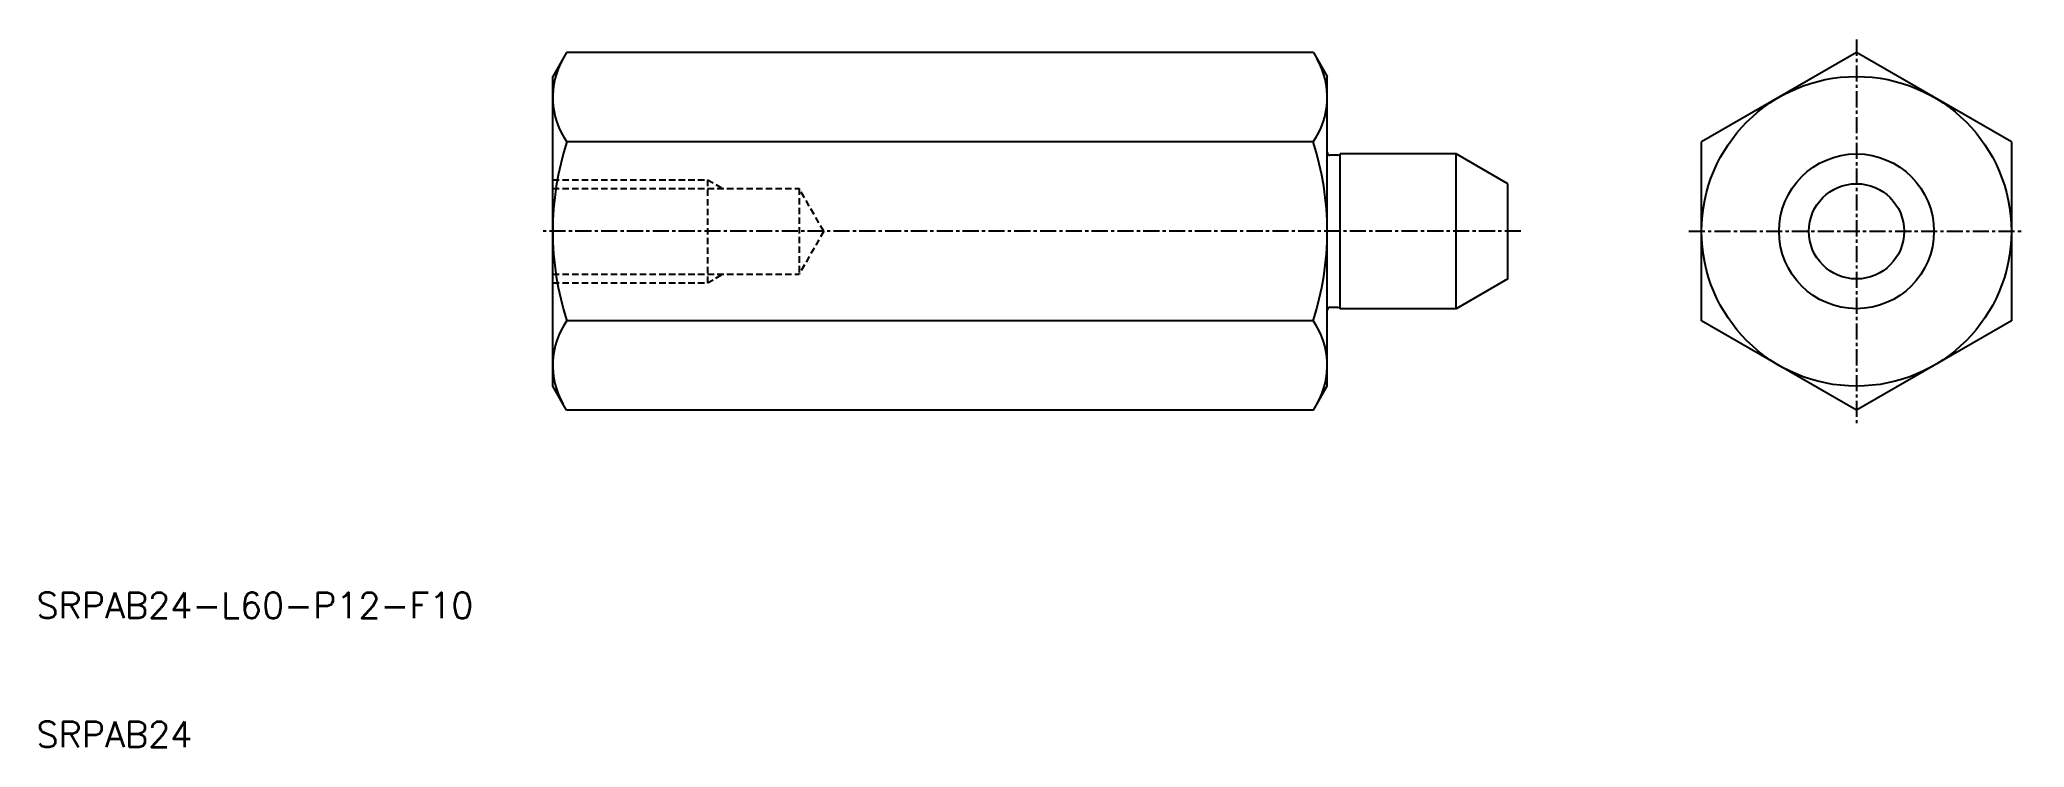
# Model space of a CAD drawing. Extents: x 10 to 164, y 10 to 65.
import ezdxf

# ---------------------------------------------------------------- set-up
doc = ezdxf.new("R2010")
doc.units = 0
doc.linetypes.add('CENTER', pattern=[2, 1.25, -0.25, 0.25, -0.25])
doc.linetypes.add('DASHED', pattern=[0.75, 0.5, -0.25])
doc.layers.get('0').update_dxf_attribs({"linetype": 'CONTINUOUS'})
doc.layers.add('CENTER', color=1, linetype='CENTER')
doc.styles.get("Standard").update_dxf_attribs({"font": 'txt.shx'})

msp = doc.modelspace()

# ---------------------------------------------------------------- linework, layer by layer
at = {"color": 7, "linetype": 'CONTINUOUS'}
for p, q in [((51.07, 63.86), (50, 62)), ((108.93, 63.86), (51.07, 63.86)), ((108.93, 63.86), (110, 62)), ((151, 63.86), (139, 56.93)), ((163, 56.93), (151, 63.86)), ((50, 38), (50, 62)), ((110, 38), (110, 62)), ((157, 60.39), (157, 60.39)), ((160, 58.66), (160, 58.66)), ((108.9, 56.93), (51.1, 56.93)), ((139, 43.07), (139, 56.93)), ((163, 56.93), (163, 43.07)), ((110.83, 55.9), (110.2, 55.9)), ((120, 56), (111, 56)), ((111, 44), (111, 56)), ((120, 44), (120, 56)), ((124, 53.69), (120, 56)), ((124, 46.31), (124, 53.69)), ((124, 46.31), (120, 44)), ((108.9, 43.07), (51.1, 43.07)), ((110.83, 44.1), (110.2, 44.1)), ((120, 44), (111, 44)), ((151, 36.14), (139, 43.07)), ((163, 43.07), (151, 36.14)), ((51.07, 36.14), (50, 38)), ((108.93, 36.14), (110, 38)), ((108.93, 36.14), (51.07, 36.14))]:
    msp.add_line(p, q, dxfattribs=at)
at = {"color": 3, "linetype": 'DASHED'}
for p, q in [((50, 54), (62, 54)), ((62, 54), (62, 46)), ((62, 54), (63.17, 53.32)), ((50, 53.32), (69.08, 53.32)), ((69.08, 53.32), (69.08, 46.68)), ((71, 50), (69.08, 53.32)), ((71, 50), (69.08, 46.68)), ((50, 46.68), (69.08, 46.68)), ((62, 46), (63.17, 46.68)), ((50, 46), (62, 46))]:
    msp.add_line(p, q, dxfattribs=at)
at = {"color": 7, "linetype": 'CONTINUOUS'}
for radius in [12, 6, 3.69]:
    msp.add_circle((151, 50), radius, dxfattribs=at)
for centre, radius, start, end in [((56, 60.39), 6, 150, 215.2644), ((104, 60.39), 6, 324.7356, 30), ((72.35, 50), 22.35, 161.9404, 198.0596), ((87.65, 50), 22.35, 341.9404, 18.0596), ((110.2, 56.1), 0.2, 180, 270), ((110.83, 56.1), 0.2, 270, 330), ((56, 39.61), 6, 144.7356, 210), ((104, 39.61), 6, 330, 35.2644), ((110.2, 43.9), 0.2, 90, 180), ((110.83, 43.9), 0.2, 30, 90)]:
    msp.add_arc(centre, radius, start, end, dxfattribs=at)
at = {"layer": 'CENTER', "color": 1, "linetype": 'CENTER'}
for p, q in [((151, 64.86), (151, 35.14)), ((125, 50), (49, 50)), ((138, 50), (164, 50))]:
    msp.add_line(p, q, dxfattribs=at)

# ---------------------------------------------------------------- texts
at = {"color": 7, "linetype": 'CONTINUOUS'}
for s, p in [('SRPAB24-L60-P12-F10', (10, 20)), ('SRPAB24', (10, 10))]:
    msp.add_text(s, height=2, dxfattribs=at).set_placement(p)

doc.saveas('drawing.dxf')
